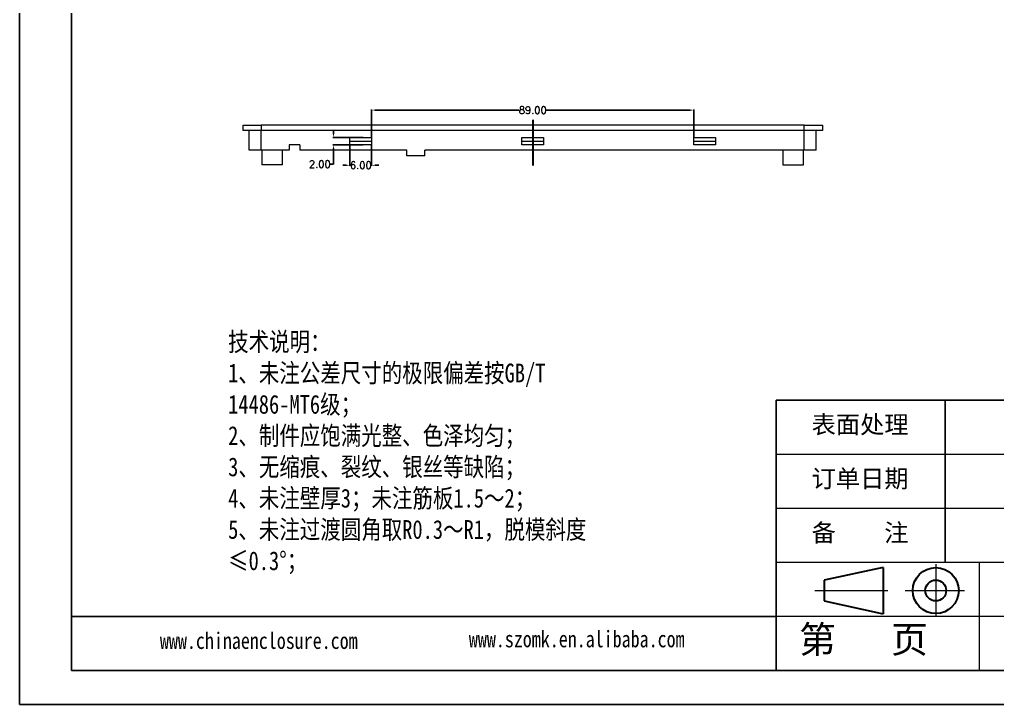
# Model space of a CAD drawing. Header units: inches. Extents: x 3440 to 5010, y 1126 to 1518.
# Drawn here: x 4456.2 to 4726.3, y 1125.7 to 1314.8 of the extents above; entities that cross this region are included whole.
import ezdxf

# ---------------------------------------------------------------- set-up
doc = ezdxf.new("R2010")
doc.units = ezdxf.units.IN
doc.header["$LTSCALE"] = 15
doc.linetypes.add('CENTER2', pattern=[28.575, 19.05, -3.175, 3.175, -3.175])
doc.linetypes.add('PHANTOM', pattern=[12.7, 6.35, -1.27, 1.27, -1.27, 1.27, -1.27])
doc.layers.add('文字', color=81, linetype='Continuous')
for name, color, linetype, lineweight in [('粗实线', 7, 'Continuous', 30), ('细实线', 3, 'Continuous', 9), ('细点划线', 2, 'CENTER2', 9)]:
    doc.layers.add(name, color=color, linetype=linetype, lineweight=lineweight)
doc.styles.get("Standard").update_dxf_attribs({"font": 'txt', "bigfont": 'gbcbig.shx'})
doc.styles.add('宋体', font='', dxfattribs={"width": 0.8, "height": 3.5})
doc.styles.get('宋体').set_extended_font_data('SimSun')
doc.dimstyles.new('2.5', dxfattribs={"dimtxt": 2, "dimasz": 1, "dimexe": 0.18, "dimexo": 0.0625, "dimgap": 0.09, "dimtad": 0, "dimtih": 1, "dimtoh": 1, "dimzin": 0, "dimdsep": 46, "dimtxsty": 'Standard', "dimcen": 1, "dimadec": 0, "dimazin": 2, "dimtfac": 1, "dimtofl": 0, "dimtmove": 0, "dimatfit": 3, "dimfxl": 0, "dimtolj": 1, "dimtzin": 0, "dimarcsym": 0})

# ---------------------------------------------------------------- blocks, each defined once
blk = doc.blocks.new('*D520')
at = {"color": 0, "lineweight": -2, "transparency": 16777216}
for p, q in [((4553.41, 1282.25), (4553.41, 1289.95)), ((4554.41, 1289.77), (4594.15, 1289.77)), ((4641.41, 1289.77), (4601.67, 1289.77)), ((4642.41, 1282.25), (4642.41, 1289.95))]:
    blk.add_line(p, q, dxfattribs=at)
at = {"color": 0, "transparency": 16777216}
for points in [[(4554.41, 1289.94), (4554.41, 1289.6), (4553.41, 1289.77)], [(4641.41, 1289.94), (4641.41, 1289.6), (4642.41, 1289.77)]]:
    blk.add_solid(points, dxfattribs=at)
at = {"layer": 'Defpoints', "color": 0, "transparency": 16777216}
for p in [(4642.41, 1289.77), (4553.41, 1282.19), (4642.41, 1282.19)]:
    blk.add_point(p, dxfattribs=at)
at = {"color": 0, "transparency": 16777216, "insert": (4597.91, 1289.77), "char_height": 2, "attachment_point": 5}
blk.add_mtext('\\A1;89.00', dxfattribs=at)
blk = doc.blocks.new('*D524')
at = {"color": 0, "lineweight": -2, "transparency": 16777216}
for p, q in [((4547.41, 1280.12), (4547.41, 1274.37)), ((4553.41, 1280.12), (4553.41, 1274.37)), ((4546.41, 1274.55), (4545.41, 1274.55)), ((4554.41, 1274.55), (4555.41, 1274.55))]:
    blk.add_line(p, q, dxfattribs=at)
at = {"color": 0, "transparency": 16777216}
for points in [[(4546.41, 1274.71), (4546.41, 1274.38), (4547.41, 1274.55)], [(4554.41, 1274.71), (4554.41, 1274.38), (4553.41, 1274.55)]]:
    blk.add_solid(points, dxfattribs=at)
at = {"layer": 'Defpoints', "color": 0, "transparency": 16777216}
for p in [(4547.41, 1280.19), (4553.41, 1280.19), (4553.41, 1274.55)]:
    blk.add_point(p, dxfattribs=at)
at = {"color": 0, "transparency": 16777216, "insert": (4550.41, 1274.55), "char_height": 2, "attachment_point": 5}
blk.add_mtext('\\A1;6.00', dxfattribs=at)
blk = doc.blocks.new('*D525')
at = {"color": 0, "lineweight": -2, "transparency": 16777216}
for p, q in [((4542.85, 1283.19), (4542.85, 1284.19)), ((4551.1, 1282.19), (4542.67, 1282.19)), ((4551.1, 1280.19), (4542.67, 1280.19)), ((4542.85, 1279.19), (4542.85, 1274.84)), ((4542.85, 1274.84), (4541.85, 1274.84))]:
    blk.add_line(p, q, dxfattribs=at)
at = {"color": 0, "transparency": 16777216}
for points in [[(4542.68, 1283.19), (4543.01, 1283.19), (4542.85, 1282.19)], [(4542.68, 1279.19), (4543.01, 1279.19), (4542.85, 1280.19)]]:
    blk.add_solid(points, dxfattribs=at)
at = {"layer": 'Defpoints', "color": 0, "transparency": 16777216}
for p in [(4542.85, 1282.19), (4551.17, 1282.19), (4551.17, 1280.19)]:
    blk.add_point(p, dxfattribs=at)
at = {"color": 0, "transparency": 16777216, "insert": (4539.09, 1274.84), "char_height": 2, "attachment_point": 5}
blk.add_mtext('\\A1;2.00', dxfattribs=at)

msp = doc.modelspace()

# ---------------------------------------------------------------- linework, layer by layer
for p, q in [((4456.165, 1517.567), (4456.165, 1125.657)), ((4470.507, 1508.236), (4470.507, 1134.988)), ((4456.165, 1307.097), (4456.165, 1125.657)), ((4777.158, 1209.637), (4665.184, 1209.637)), ((4665.184, 1134.988), (4665.184, 1209.637)), ((4711.84, 1164.848), (4711.84, 1209.637)), ((4665.184, 1149.918), (4470.507, 1149.918)), ((4470.507, 1134.988), (5001.107, 1134.988)), ((4456.165, 1125.657), (5010.438, 1125.657)), ((4456.165, 1125.657), (4712.773, 1125.657))]:
    msp.add_line(p, q)
at = {"color": 1, "linetype": 'PHANTOM', "lineweight": 30}
msp.add_line((4597.91, 1287.113), (4597.91, 1274.473), dxfattribs=at)
at = {"color": 7, "linetype": 'Continuous', "lineweight": 15}
for p, q in [((4517.91, 1284.187), (4517.91, 1285.587)), ((4517.91, 1285.587), (4522.91, 1285.587)), ((4522.91, 1284.187), (4517.91, 1284.187)), ((4519.61, 1278.687), (4519.61, 1284.187)), ((4522.91, 1285.587), (4522.91, 1284.187)), ((4672.91, 1285.587), (4522.91, 1285.587)), ((4672.91, 1284.187), (4522.91, 1284.187)), ((4522.91, 1278.687), (4522.91, 1284.187)), ((4672.91, 1284.187), (4672.91, 1285.587)), ((4672.91, 1285.587), (4677.91, 1285.587)), ((4677.91, 1284.187), (4672.91, 1284.187)), ((4672.91, 1278.687), (4672.91, 1284.187)), ((4676.21, 1278.687), (4676.21, 1284.187)), ((4677.91, 1285.587), (4677.91, 1284.187)), ((4547.41, 1282.187), (4553.41, 1282.187)), ((4547.41, 1281.187), (4547.41, 1282.187)), ((4547.41, 1281.187), (4553.41, 1281.187)), ((4547.41, 1280.187), (4547.41, 1281.187)), ((4553.41, 1282.187), (4553.41, 1281.187)), ((4553.41, 1281.187), (4553.41, 1280.187)), ((4594.91, 1282.187), (4600.91, 1282.187)), ((4594.91, 1281.187), (4594.91, 1282.187)), ((4594.91, 1281.187), (4600.91, 1281.187)), ((4594.91, 1280.187), (4594.91, 1281.187)), ((4600.91, 1282.187), (4600.91, 1281.187)), ((4600.91, 1281.187), (4600.91, 1280.187)), ((4642.41, 1281.187), (4642.41, 1282.187)), ((4642.41, 1282.187), (4648.41, 1282.187)), ((4642.41, 1281.187), (4648.41, 1281.187)), ((4642.41, 1280.187), (4642.41, 1281.187)), ((4648.41, 1282.187), (4648.41, 1281.187)), ((4648.41, 1281.187), (4648.41, 1280.187)), ((4522.91, 1278.687), (4519.61, 1278.687)), ((4530.61, 1278.687), (4522.91, 1278.687)), ((4523.11, 1278.687), (4523.11, 1274.687)), ((4528.81, 1274.687), (4528.81, 1278.687)), ((4533.61, 1280.187), (4530.61, 1280.187)), ((4530.61, 1280.187), (4530.61, 1278.687)), ((4533.61, 1280.187), (4533.61, 1278.687)), ((4563.11, 1278.687), (4533.61, 1278.687)), ((4553.41, 1280.187), (4547.41, 1280.187)), ((4563.11, 1277.187), (4563.11, 1278.687)), ((4672.91, 1278.687), (4568.11, 1278.687)), ((4568.11, 1277.187), (4568.11, 1278.687)), ((4600.91, 1280.187), (4594.91, 1280.187)), ((4648.41, 1280.187), (4642.41, 1280.187)), ((4667.01, 1278.687), (4667.01, 1274.687)), ((4672.71, 1274.687), (4672.71, 1278.687)), ((4676.21, 1278.687), (4672.91, 1278.687)), ((4568.11, 1277.187), (4563.11, 1277.187)), ((4528.81, 1274.687), (4523.11, 1274.687)), ((4667.01, 1274.687), (4672.71, 1274.687))]:
    msp.add_line(p, q, dxfattribs=at)
at = {"layer": '粗实线', "color": 7}
for p, q in [((4694.691, 1163.451), (4678.378, 1159.993)), ((4694.691, 1163.451), (4694.691, 1150.666)), ((4678.378, 1159.993), (4678.378, 1154.224)), ((4678.378, 1154.224), (4694.691, 1150.666))]:
    msp.add_line(p, q, dxfattribs=at)
for radius in [6.342, 2.885]:
    msp.add_circle((4709.21, 1157.109), radius, dxfattribs=at)
at = {"layer": '细实线', "color": 7}
for p, q in [((4777.158, 1194.708), (4665.184, 1194.708)), ((4777.158, 1179.778), (4665.184, 1179.778)), ((5001.107, 1164.848), (4665.184, 1164.848)), ((4721.171, 1164.848), (4721.171, 1134.988)), ((4777.158, 1149.918), (4665.184, 1149.918))]:
    msp.add_line(p, q, dxfattribs=at)
at = {"layer": '细点划线', "color": 7}
for p, q in [((4709.21, 1164.409), (4709.21, 1149.918)), ((4675.777, 1157.109), (4695.94, 1157.109)), ((4700.727, 1157.109), (4717.12, 1157.109))]:
    msp.add_line(p, q, dxfattribs=at)

# ---------------------------------------------------------------- texts
at = {"char_height": 4.90996, "width": 2790.57533, "attachment_point": 1}
for s, insert in [('{\\fSimHei|b0|i0|c134|p49;表面处理}', (4674.921, 1205.4)), ('{\\fSimHei|b0|i0|c134|p49;订单日期}', (4674.921, 1190.47)), ('{\\fSimHei|b0|i0|c134|p49;备    注}', (4674.921, 1175.541))]:
    msp.add_mtext(s, dxfattribs=dict(at, insert=insert))
at = {"layer": '文字', "color": 0, "attachment_point": 1, "style": '宋体'}
for s, insert, char_height, width in [('{\\H1.111x;技术说明：\\P1、未注公差尺寸的极限偏差按GB/T 14486-MT6级；\\P2、制件应饱满光整、色泽均匀；\\P3、无缩痕、裂纹、银丝等缺陷；\\P4、未注壁厚3；未注筋板1.5～2；\\P5、未注过渡圆角取R0.3～R1，脱模斜度≤0.3%%D；}', (4513.779, 1228.413), 4.6656, 105.08986), ('www.chinaenclosure.com', (4494.933, 1145.549), 4.56192, 80.14856), ('www.szomk.en.alibaba.com', (4580.26, 1146), 4.56192, 80.14856)]:
    msp.add_mtext(s, dxfattribs=dict(at, insert=insert, char_height=char_height, width=width))
at = {"layer": '细实线', "color": 7, "insert": (4671.465, 1147.352), "char_height": 7.46496, "width": 55.9872, "attachment_point": 1}
msp.add_mtext('{\\fSimSun|b0|i0|c134|p54;第   页}', dxfattribs=at)

# ---------------------------------------------------------------- dimensions: what is measured, and where the dimension line sits
for base, p1, p2, picture, middle in [((4642.41, 1289.77), (4553.41, 1282.187), (4642.41, 1282.187), '*D520', (4597.91, 1289.77)), ((4553.41, 1274.545), (4547.41, 1280.187), (4553.41, 1280.187), '*D524', (4550.41, 1274.545))]:
    dim = msp.add_linear_dim(base=base, p1=p1, p2=p2, dimstyle='2.5')
    dim.commit()
    dim.dimension.update_dxf_attribs({"geometry": picture, "text_midpoint": middle})
dim = msp.add_linear_dim(base=(4542.846, 1282.187), p1=(4551.167, 1280.187), p2=(4551.167, 1282.187), angle=90, dimstyle='2.5')
dim.commit()
dim.dimension.update_dxf_attribs({"geometry": '*D525', "text_midpoint": (4539.089, 1274.835), "dimtype": 160})

doc.saveas('drawing.dxf')
